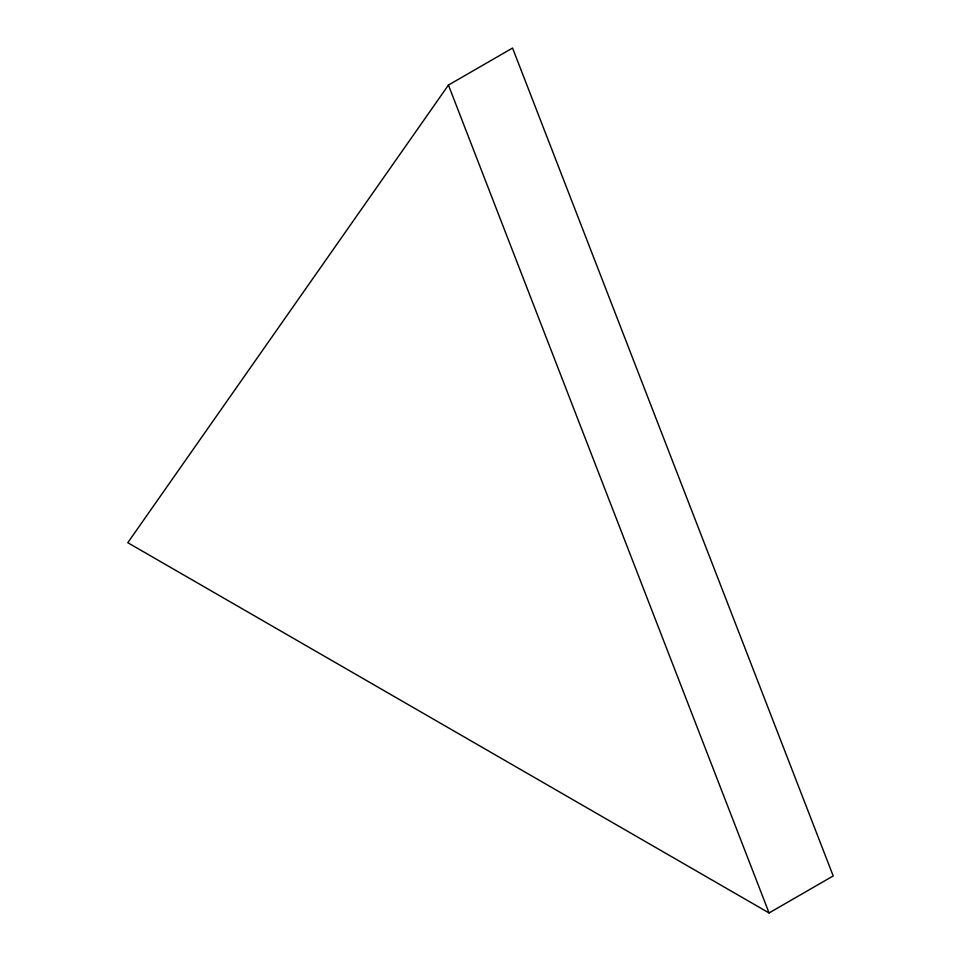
<?xml version="1.0" encoding="UTF-8"?>
<svg xmlns="http://www.w3.org/2000/svg" width="961" height="961" viewBox="0 0 961 961"><rect width="100%" height="100%" fill="white"/><g stroke="black" fill="none" stroke-linecap="round" stroke-linejoin="round"><path stroke-width="1.44" d="M448.439 85.073L127.789 542.701L769.076 912.95L833.211 875.927L512.561 48.05L448.439 85.073L769.076 912.95"/></g></svg>
